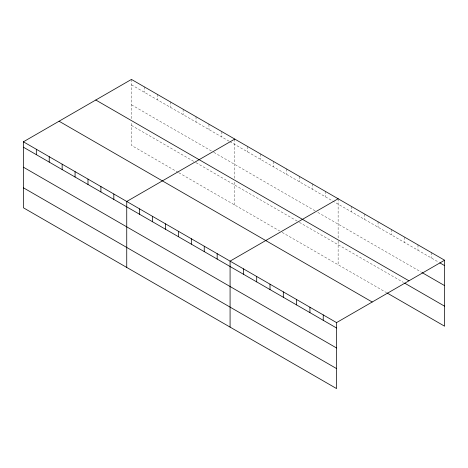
<?xml version="1.0" encoding="UTF-8"?>
<svg xmlns="http://www.w3.org/2000/svg" width="468" height="468" viewBox="0 0 468 468"><rect width="100%" height="100%" fill="white"/><g stroke="black" fill="none" stroke-linecap="round" stroke-linejoin="round"><path stroke-width="0.35" stroke-dasharray="2.34 1.75" d="M131.449 84.819L229.25 141.283M229.87 141.64L331.976 200.591M332.59 200.947L438.551 262.121M131.449 104.809L213.262 152.041M213.876 152.398L315.368 210.998M317.83 212.413L421.61 272.335M131.449 125.406L195.419 162.343M196.034 162.694L298.76 222.002M299.374 222.358L403.463 282.456M178.197 172.388L131.449 145.396L131.449 121.855M178.811 172.745L279.694 230.987M282.151 232.409L386.527 292.664M431.291 252.539L431.291 257.932M417.982 244.852L417.982 250.245M404.674 237.171L404.674 242.564M391.365 229.484L391.365 234.877M378.056 221.803L378.056 227.196M364.748 214.116L364.748 219.51M351.439 206.435L351.439 211.828M338.13 198.748L338.13 238.341M338.13 241.184L338.13 264.724M325.213 191.295L325.213 196.689M312.291 183.836L312.291 189.23M299.374 176.377L299.374 181.771M286.457 168.919L286.457 174.312M273.54 161.46L273.54 166.854M260.623 154.001L260.623 159.395M247.707 146.542L247.707 151.936M234.79 139.09L234.79 178.677M234.79 182.227L234.79 205.06M221.873 131.631L221.873 137.025M208.956 124.172L208.956 129.566M196.034 116.713L196.034 122.107M183.117 109.255L183.117 114.648M170.2 101.796L170.2 107.19M157.283 94.343L157.283 99.737M144.366 86.884L144.366 92.278M131.449 79.425L131.449 119.012"/><path stroke-width="0.7" d="M23.4 141.804L336.55 322.604L336.55 388.575L23.4 207.78L23.4 141.804L131.449 79.425L444.6 260.22L444.6 326.196L387.13 293.015M234.79 139.09L126.74 201.468L126.74 267.444M338.13 198.748L230.081 261.132L230.081 327.103M336.55 322.604L444.6 260.22M439.762 262.823L444.6 265.613M422.218 272.686L444.6 285.609M95.794 100.012L408.944 280.806M404.674 283.152L444.6 306.201M59.056 121.218L372.206 302.018M23.4 147.198L336.55 327.998M23.4 167.193L336.55 347.987M23.4 187.785L336.55 368.585M323.242 314.917L323.242 320.311M309.933 307.236L309.933 312.63M296.624 299.549L296.624 304.943M283.315 291.868L283.315 297.262M270.007 284.181L270.007 289.575M256.698 276.5L256.698 281.894M243.389 268.813L243.389 274.207M217.164 253.674L217.164 259.067M204.247 246.215L204.247 251.608M191.33 238.756L191.33 244.15M178.407 231.297L178.407 236.691M165.491 223.844L165.491 229.238M152.574 216.386L152.574 221.779M139.657 208.927L139.657 214.321M113.823 194.009L113.823 199.403M100.907 186.551L100.907 191.944M87.99 179.098L87.99 184.491M75.067 171.639L75.067 177.033M62.15 164.18L62.15 169.574M49.234 156.721L49.234 162.115M36.317 149.263L36.317 154.656"/></g></svg>
